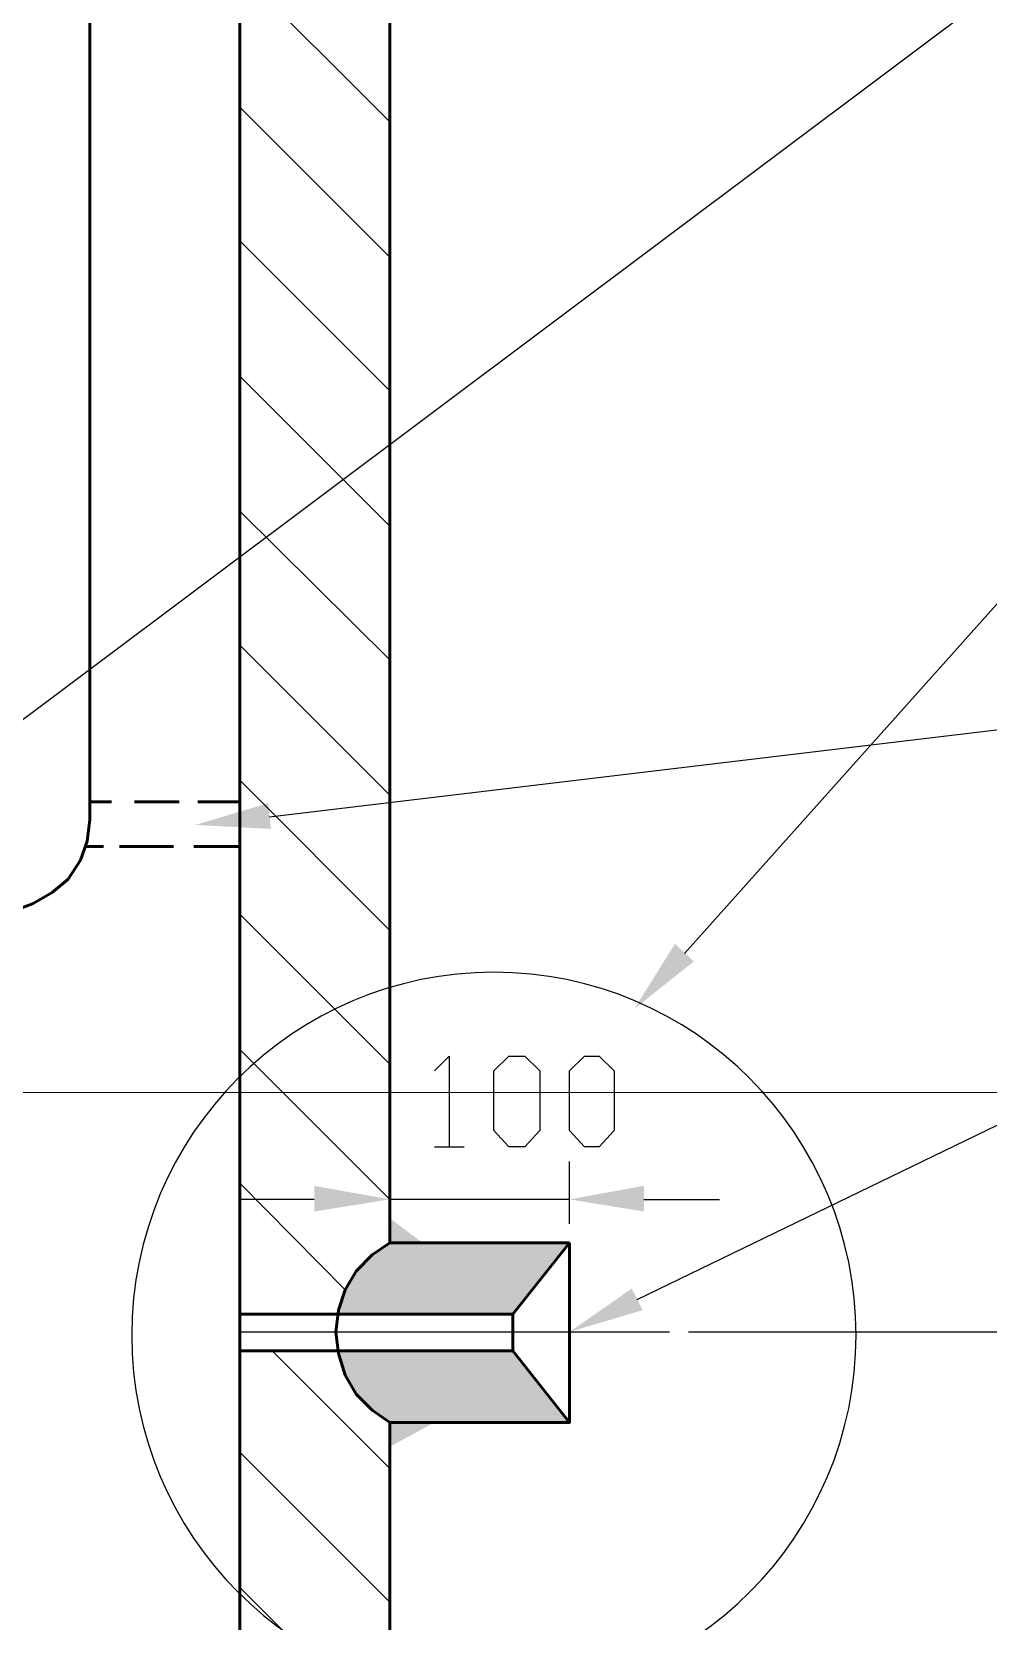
# Model space of a CAD drawing. Header units: millimetres. Extents: x 0 to 841, y 0 to 1189.
# Drawn here: x 301.33 to 331.29, y 815.75 to 865.52 of the extents above; entities that cross this region are included whole.
import ezdxf

# ---------------------------------------------------------------- set-up
doc = ezdxf.new("R2010")
doc.units = ezdxf.units.MM
doc.layers.add('C00-00-00', color=7, linetype='Continuous')
doc.layers.add('CBF-BF-BF', color=7, linetype='Continuous', true_color=0xbfbfbf)

msp = doc.modelspace()

# ---------------------------------------------------------------- hatches: boundary and pattern name
at = {"layer": 'C00-00-00'}
h = msp.add_hatch(color=256, dxfattribs=at)
h.dxf.hatch_style = 2
h.paths.add_polyline_path([(308.821667, 840.554439), (306.451, 840.681439), (308.737, 841.358772)])
h = msp.add_hatch(color=256, dxfattribs=at)
h.dxf.hatch_style = 2
h.paths.add_polyline_path([(322.072, 836.405772), (320.209333, 834.924106), (321.479333, 836.956106)])
h = msp.add_hatch(color=256, dxfattribs=at)
h.dxf.hatch_style = 2
h.paths.add_polyline_path([(310.176333, 829.378439), (310.176333, 828.574106), (312.547, 828.955106)])
h = msp.add_hatch(color=256, dxfattribs=at)
h.dxf.hatch_style = 2
h.paths.add_polyline_path([(320.505667, 829.378439), (320.505667, 828.574106), (318.177333, 828.955106)])
h = msp.add_hatch(color=256, dxfattribs=at)
h.dxf.hatch_style = 2
h.paths.add_polyline_path([(312.547, 828.362439), (313.563, 827.600439), (312.547, 827.600439)])
h = msp.add_hatch(color=256, dxfattribs=at)
h.dxf.hatch_style = 2
h.paths.add_polyline_path([(312.081333, 827.304106), (317.627, 826.880772), (311.658, 826.880772)])
h = msp.add_hatch(color=256, dxfattribs=at)
h.dxf.hatch_style = 2
h.paths.add_polyline_path([(312.547, 827.600439), (317.923333, 827.304106), (312.081333, 827.304106)])
h = msp.add_hatch(color=256, dxfattribs=at)
h.dxf.hatch_style = 2
h.paths.add_polyline_path([(312.081333, 827.304106), (317.923333, 827.304106), (317.627, 826.880772)])
h = msp.add_hatch(color=256, dxfattribs=at)
h.dxf.hatch_style = 2
h.paths.add_polyline_path([(312.547, 827.600439), (318.177333, 827.600439), (317.923333, 827.304106)])
h = msp.add_hatch(color=256, dxfattribs=at)
h.dxf.hatch_style = 2
h.paths.add_polyline_path([(311.658, 826.880772), (317.246, 826.415106), (311.319333, 826.415106)])
h = msp.add_hatch(color=256, dxfattribs=at)
h.dxf.hatch_style = 2
h.paths.add_polyline_path([(311.658, 826.880772), (317.627, 826.880772), (317.246, 826.415106)])
h = msp.add_hatch(color=256, dxfattribs=at)
h.dxf.hatch_style = 2
h.paths.add_polyline_path([(311.319333, 826.415106), (316.822667, 825.907106), (311.065333, 825.907106)])
h = msp.add_hatch(color=256, dxfattribs=at)
h.dxf.hatch_style = 2
h.paths.add_polyline_path([(311.319333, 826.415106), (317.246, 826.415106), (316.822667, 825.907106)])
h = msp.add_hatch(color=256, dxfattribs=at)
h.dxf.hatch_style = 2
h.paths.add_polyline_path([(311.065333, 825.907106), (316.399333, 825.356772), (310.938333, 825.356772)])
h = msp.add_hatch(color=256, dxfattribs=at)
h.dxf.hatch_style = 2
h.paths.add_polyline_path([(311.065333, 825.907106), (316.822667, 825.907106), (316.399333, 825.356772)])
h = msp.add_hatch(color=256, dxfattribs=at)
h.dxf.hatch_style = 2
h.paths.add_polyline_path([(320.463333, 825.483772), (318.177333, 824.806439), (320.124667, 826.161106)])
h = msp.add_hatch(color=256, dxfattribs=at)
h.dxf.hatch_style = 2
h.paths.add_polyline_path([(310.938333, 824.213772), (316.822667, 823.663439), (311.065333, 823.663439)])
h = msp.add_hatch(color=256, dxfattribs=at)
h.dxf.hatch_style = 2
h.paths.add_polyline_path([(310.938333, 824.213772), (316.399333, 824.213772), (316.822667, 823.663439)])
h = msp.add_hatch(color=256, dxfattribs=at)
h.dxf.hatch_style = 2
h.paths.add_polyline_path([(311.065333, 823.663439), (317.246, 823.155439), (311.319333, 823.155439)])
h = msp.add_hatch(color=256, dxfattribs=at)
h.dxf.hatch_style = 2
h.paths.add_polyline_path([(311.065333, 823.663439), (316.822667, 823.663439), (317.246, 823.155439)])
h = msp.add_hatch(color=256, dxfattribs=at)
h.dxf.hatch_style = 2
h.paths.add_polyline_path([(311.319333, 823.155439), (317.627, 822.689772), (311.658, 822.689772)])
h = msp.add_hatch(color=256, dxfattribs=at)
h.dxf.hatch_style = 2
h.paths.add_polyline_path([(311.319333, 823.155439), (317.246, 823.155439), (317.627, 822.689772)])
h = msp.add_hatch(color=256, dxfattribs=at)
h.dxf.hatch_style = 2
h.paths.add_polyline_path([(311.658, 822.689772), (317.923333, 822.308772), (312.081333, 822.308772)])
h = msp.add_hatch(color=256, dxfattribs=at)
h.dxf.hatch_style = 2
h.paths.add_polyline_path([(311.658, 822.689772), (317.627, 822.689772), (317.923333, 822.308772)])
h = msp.add_hatch(color=256, dxfattribs=at)
h.dxf.hatch_style = 2
h.paths.add_polyline_path([(312.081333, 822.308772), (318.177333, 821.970106), (312.547, 821.970106)])
h = msp.add_hatch(color=256, dxfattribs=at)
h.dxf.hatch_style = 2
h.paths.add_polyline_path([(312.081333, 822.308772), (317.923333, 822.308772), (318.177333, 821.970106)])
h = msp.add_hatch(color=256, dxfattribs=at)
h.dxf.hatch_style = 2
h.paths.add_polyline_path([(312.547, 821.970106), (313.944, 821.970106), (312.547, 821.208106)])

# ---------------------------------------------------------------- linework, layer by layer
at = {"layer": 'C00-00-00', "lineweight": 25}
for points in [[(299.466, 842.796694), (374.861667, 899.269361), (388.239, 899.269361)], [(321.775667, 836.658361), (334.814333, 851.221028), (348.784333, 851.221028)], [(308.779333, 840.934028), (374.565333, 848.808028), (388.577667, 848.808028)], [(313.944, 832.975361), (314.409667, 833.441028), (314.409667, 830.604694)], [(320.294, 825.821028), (334.899, 832.890694), (360.976333, 832.890694)], [(313.944, 830.604694), (314.875333, 830.604694)], [(318.177333, 828.953694), (312.547, 828.953694)]]:
    msp.add_lwpolyline(points, dxfattribs=at)
at = {"layer": 'C00-00-00', "lineweight": 53}
for points in [[(301.371, 838.224694), (301.963667, 838.563361), (302.471667, 838.986694), (302.852667, 839.579361), (303.064333, 840.172028), (303.149, 840.849361)], [(307.848, 824.212361), (316.399333, 824.212361), (316.399333, 825.355361), (318.177333, 827.599028)], [(318.177333, 827.599028), (312.547, 827.599028), (311.996667, 827.218028), (311.488667, 826.710028), (311.15, 826.117361), (310.938333, 825.482361), (310.853667, 824.805028), (310.938333, 824.127694), (311.15, 823.450361), (311.488667, 822.857694), (311.996667, 822.349694), (312.547, 821.968694)], [(307.848, 825.355361), (316.399333, 825.355361)], [(316.399333, 824.212361), (318.177333, 821.968694), (318.177333, 824.805028)]]:
    msp.add_lwpolyline(points, dxfattribs=at)
at = {"layer": 'C00-00-00', "lineweight": 25}
for points in [[(316.272333, 830.604694), (315.806667, 831.112694), (315.806667, 832.975361), (316.272333, 833.441028), (316.780333, 833.441028), (317.246, 832.975361), (317.246, 831.112694), (316.780333, 830.604694)], [(318.643, 830.604694), (318.177333, 831.112694), (318.177333, 832.975361), (318.643, 833.441028), (319.108667, 833.441028), (319.574333, 832.975361), (319.574333, 831.112694), (319.108667, 830.604694)]]:
    msp.add_lwpolyline(points, close=True, dxfattribs=at)
msp.add_ellipse((315.806667, 824.699194), major_axis=(0, 11.3665), ratio=0.998138, start_param=0, end_param=6.283185, dxfattribs=at)
at = {"layer": 'C00-00-00', "lineweight": 53}
for points in [[(312.547, 827.599028), (312.547, 827.599028), (312.547, 890.294694), (312.547, 890.294694)], [(303.149, 886.442361), (303.149, 886.442361), (303.149, 840.849361), (303.149, 840.849361)], [(307.848, 764.903361), (307.848, 764.903361), (307.848, 885.807361), (307.848, 885.807361)], [(303.149, 841.399694), (303.149, 841.399694), (303.826333, 841.399694), (303.826333, 841.399694)], [(304.546, 841.399694), (304.546, 841.399694), (305.943, 841.399694), (305.943, 841.399694)], [(306.535667, 841.399694), (306.535667, 841.399694), (307.848, 841.399694), (307.848, 841.399694)], [(303.022, 840.002694), (303.022, 840.002694), (303.572333, 840.002694), (303.572333, 840.002694)], [(304.080333, 840.002694), (304.080333, 840.002694), (305.773667, 840.002694), (305.773667, 840.002694)], [(306.408667, 840.002694), (306.408667, 840.002694), (307.848, 840.002694), (307.848, 840.002694)], [(301.371, 838.224694), (301.371, 838.224694), (285.326667, 832.044028), (285.326667, 832.044028)], [(318.177333, 824.805028), (318.177333, 824.805028), (318.177333, 827.599028), (318.177333, 827.599028)], [(312.547, 764.903361), (312.547, 764.903361), (312.547, 821.968694), (312.547, 821.968694)], [(312.547, 821.968694), (312.547, 821.968694), (318.177333, 821.968694), (318.177333, 821.968694)]]:
    msp.add_open_spline(points, degree=3, dxfattribs=at)
at = {"layer": 'C00-00-00', "lineweight": 25}
for points in [[(312.547, 862.693361), (312.547, 862.693361), (307.848, 867.392361), (307.848, 867.392361)], [(312.547, 858.460028), (312.547, 858.460028), (307.848, 863.159028), (307.848, 863.159028)], [(312.547, 854.269028), (312.547, 854.269028), (307.848, 858.968028), (307.848, 858.968028)], [(312.547, 850.035694), (312.547, 850.035694), (307.848, 854.734694), (307.848, 854.734694)], [(312.547, 845.844694), (312.547, 845.844694), (307.848, 850.501361), (307.848, 850.501361)], [(312.547, 841.611361), (312.547, 841.611361), (307.848, 846.310361), (307.848, 846.310361)], [(312.547, 837.378028), (312.547, 837.378028), (307.848, 842.077028), (307.848, 842.077028)], [(312.547, 833.187028), (312.547, 833.187028), (307.848, 837.886028), (307.848, 837.886028)], [(312.547, 828.953694), (312.547, 828.953694), (307.848, 833.652694), (307.848, 833.652694)], [(312.547, 828.191694), (312.547, 828.191694), (312.547, 830.139028), (312.547, 830.139028)], [(318.177333, 828.191694), (318.177333, 828.191694), (318.177333, 830.139028), (318.177333, 830.139028)], [(311.15, 826.117361), (311.15, 826.117361), (307.848, 829.461694), (307.848, 829.461694)], [(310.176333, 828.953694), (310.176333, 828.953694), (307.848, 828.953694), (307.848, 828.953694)], [(320.505667, 828.953694), (320.505667, 828.953694), (322.876333, 828.953694), (322.876333, 828.953694)], [(307.848, 824.805028), (307.848, 824.805028), (321.31, 824.805028), (321.31, 824.805028)], [(321.902667, 824.805028), (321.902667, 824.805028), (371.644333, 824.805028), (371.644333, 824.805028)], [(312.547, 820.529361), (312.547, 820.529361), (308.864, 824.212361), (308.864, 824.212361)], [(312.547, 816.338361), (312.547, 816.338361), (307.848, 821.037361), (307.848, 821.037361)], [(312.547, 812.105028), (312.547, 812.105028), (307.848, 816.804028), (307.848, 816.804028)]]:
    msp.add_open_spline(points, degree=3, dxfattribs=at)
at = {"layer": 'CBF-BF-BF', "lineweight": 9}
msp.add_lwpolyline([(841.000001, 832.300024), (0, 832.300024)], dxfattribs=at)

doc.saveas('drawing.dxf')
